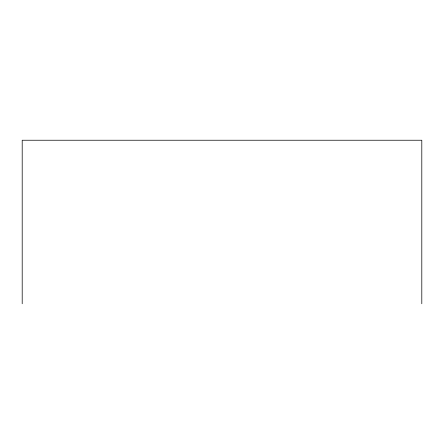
<?xml version="1.0" encoding="UTF-8"?>
<svg xmlns="http://www.w3.org/2000/svg" width="444" height="444" viewBox="0 0 444 444"><rect width="100%" height="100%" fill="white"/><g stroke="black" fill="none" stroke-linecap="round" stroke-linejoin="round"><path stroke-width="0.67" d="M421.8 303.763L421.8 140.237L22.2 140.237L22.2 303.763"/></g></svg>
